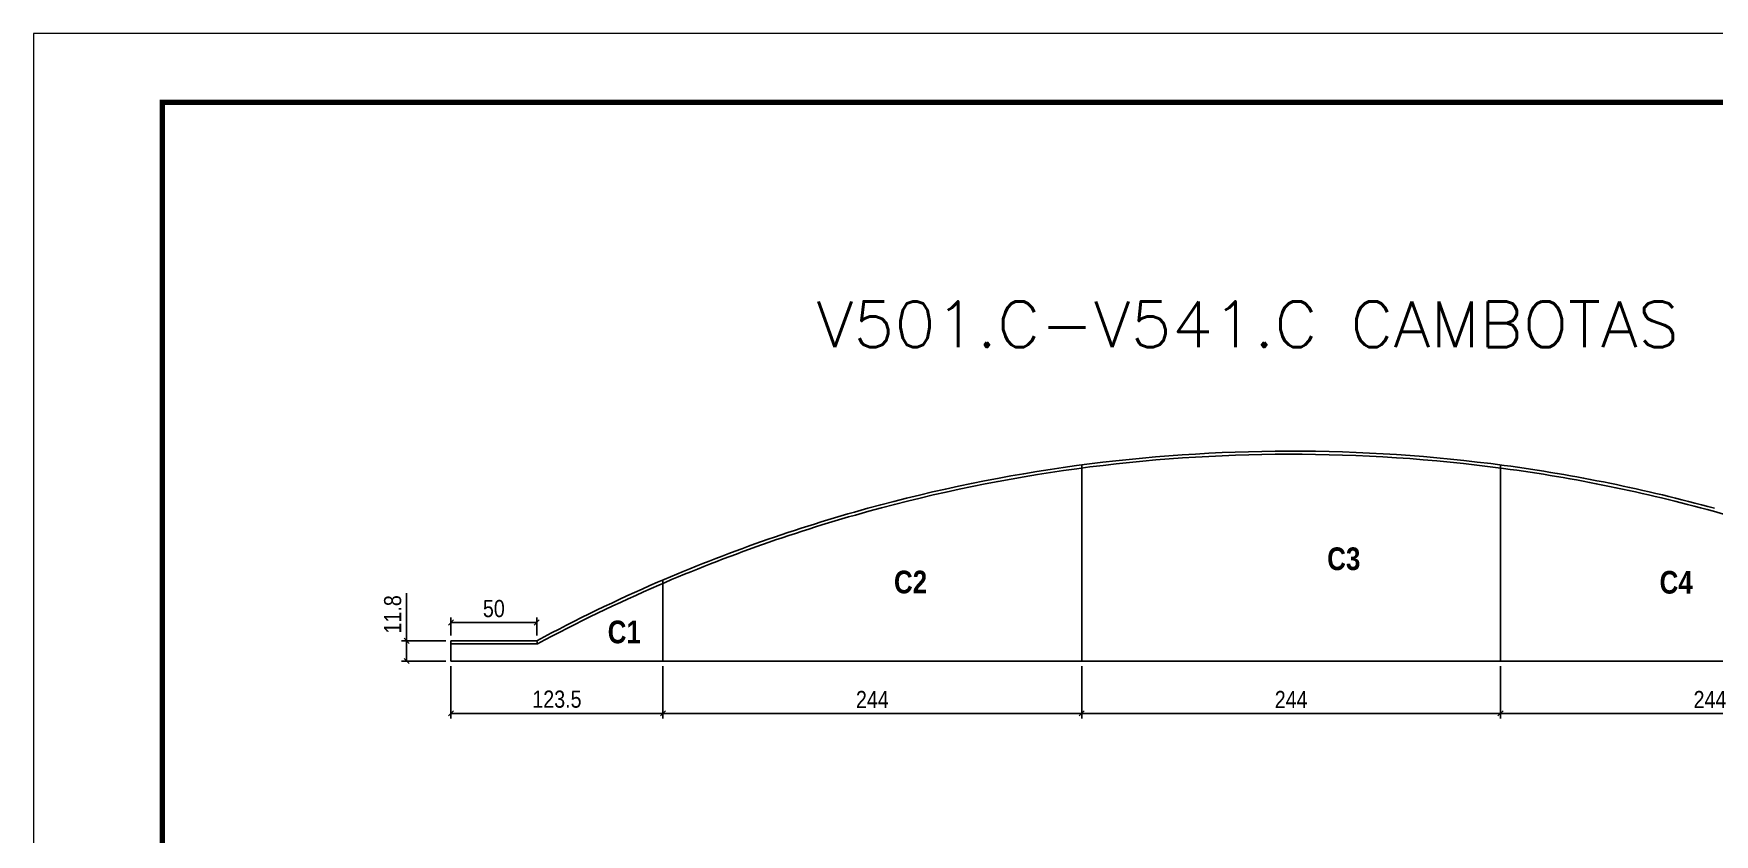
# Model space of a CAD drawing. Extents: x -15895 to 12929, y -2522 to 15173.
# Drawn here: x 8078 to 9057, y 4953 to 5419 of the extents above; entities that cross this region are included whole.
import ezdxf

# ---------------------------------------------------------------- set-up
doc = ezdxf.new("R2010")
doc.units = 0
doc.header["$PDMODE"] = 35
doc.header["$PDSIZE"] = -10
doc.linetypes.add('DASHED', pattern=[0.75, 0.5, -0.25])
for name, color, linetype in [('COTA', 241, 'Continuous'), ('NOMENCLATURA', 7, 'Continuous'), ('Painéis', 200, 'Continuous')]:
    doc.layers.add(name, color=color, linetype=linetype)
for name, color, linetype, lineweight in [('Folhas', 255, 'Continuous', 9), ('SARRAFO DE PRESSAO', 251, 'DASHED', 9), ('Texto Seção', 7, 'Continuous', 15)]:
    doc.layers.add(name, color=color, linetype=linetype, lineweight=lineweight)
doc.styles.add('COTA TECNICA', font='techl___.ttf', dxfattribs={"height": 10})
doc.styles.add('REGUA-120', font='ROMANS.shx', dxfattribs={"height": 15})
doc.styles.add('TECNICA', font='techb___.ttf', dxfattribs={"height": 10})
doc.dimstyles.new('PAINEL', dxfattribs={"dimtxt": 10, "dimasz": 3, "dimexe": 3, "dimexo": 3, "dimgap": 3, "dimtad": 1, "dimdec": 1, "dimzin": 12, "dimdsep": 46, "dimtxsty": 'COTA TECNICA', "dimblk1": 'OBLIQUE', "dimblk2": 'OBLIQUE', "dimsah": 1, "dimcen": 0.9, "dimclrd": 4, "dimclre": 4, "dimclrt": 240, "dimadec": 1, "dimazin": 3, "dimtfac": 1, "dimtdec": 1, "dimtmove": 0, "dimatfit": 3, "dimfxl": 1, "dimtolj": 1, "dimtzin": 12, "dimarcsym": 0})

# ---------------------------------------------------------------- blocks, each defined once
blk = doc.blocks.new('9999999999')
at = {"layer": 'Folhas'}
blk.add_lwpolyline([(98138.98, 34190.21), (99623.98, 34190.21), (99623.98, 35240.21), (98138.98, 35240.21)], close=True, dxfattribs=at)
at = {"layer": 'Folhas', "color": 30, "const_width": 3}
blk.add_lwpolyline([(98213.98, 34230.21), (99583.98, 34230.21), (99583.98, 35200.21), (98213.98, 35200.21)], close=True, dxfattribs=at)
blk = doc.blocks.new('_Oblique')
at = {"color": 0, "linetype": 'ByBlock', "lineweight": -2}
blk.add_line((-0.5, -0.5), (0.5, 0.5), dxfattribs=at)
blk = doc.blocks.new('*D2518')
at = {"layer": 'COTA', "color": 4, "lineweight": -2, "transparency": 16777216}
for p, q in [((8320.99, 5068.5), (8320.99, 5079.1)), ((8370.99, 5076.1), (8320.99, 5076.1)), ((8370.99, 5068.5), (8370.99, 5079.1))]:
    blk.add_line(p, q, dxfattribs=at)
at = {"layer": 'Defpoints', "color": 0, "transparency": 16777216}
for p in [(8320.99, 5076.1), (8320.99, 5065.5), (8370.99, 5065.5)]:
    blk.add_point(p, dxfattribs=at)
at = {"layer": 'COTA', "color": 4, "lineweight": -2, "transparency": 16777216, "xscale": 3, "yscale": 3, "zscale": 3, "rotation": 180}
blk.add_blockref('_Oblique', (8320.99, 5076.1), dxfattribs=at)
at = {"layer": 'COTA', "color": 4, "lineweight": -2, "transparency": 16777216, "xscale": 3, "yscale": 3, "zscale": 3}
blk.add_blockref('_Oblique', (8370.99, 5076.1), dxfattribs=at)
at = {"layer": 'COTA', "color": 240, "transparency": 16777216, "insert": (8345.99, 5084.21), "char_height": 10, "attachment_point": 5, "style": 'COTA TECNICA'}
blk.add_mtext('\\A1;50', dxfattribs=at)
blk = doc.blocks.new('*D2527')
at = {"layer": 'COTA', "color": 4, "lineweight": -2, "transparency": 16777216}
for p, q in [((8295.2, 5065.5), (8295.2, 5093.29)), ((8317.99, 5065.5), (8292.2, 5065.5)), ((8295.2, 5053.7), (8295.2, 5065.5)), ((8317.99, 5053.7), (8292.2, 5053.7))]:
    blk.add_line(p, q, dxfattribs=at)
at = {"layer": 'Defpoints', "color": 0, "transparency": 16777216}
for p in [(8295.2, 5065.5), (8320.99, 5065.5), (8320.99, 5053.7)]:
    blk.add_point(p, dxfattribs=at)
at = {"layer": 'COTA', "color": 4, "lineweight": -2, "transparency": 16777216, "xscale": 3, "yscale": 3, "zscale": 3}
for p, rotation in [((8295.2, 5065.5), 90), ((8295.2, 5053.7), 270)]:
    blk.add_blockref('_Oblique', p, dxfattribs=dict(at, rotation=rotation))
at = {"layer": 'COTA', "color": 240, "transparency": 16777216, "insert": (8287.1, 5080.89), "char_height": 10, "attachment_point": 5, "rotation": 90, "style": 'COTA TECNICA'}
blk.add_mtext('\\A1;11.8', dxfattribs=at)
blk = doc.blocks.new('*D2595')
at = {"layer": 'COTA', "color": 4, "lineweight": -2, "transparency": 16777216}
for p, q in [((8320.99, 5050.7), (8320.99, 5020.2)), ((8444.49, 5050.7), (8444.49, 5020.2)), ((8320.99, 5023.2), (8444.49, 5023.2))]:
    blk.add_line(p, q, dxfattribs=at)
at = {"layer": 'Defpoints', "color": 0, "transparency": 16777216}
for p in [(8320.99, 5053.7), (8444.49, 5053.7), (8444.49, 5023.2)]:
    blk.add_point(p, dxfattribs=at)
at = {"layer": 'COTA', "color": 4, "lineweight": -2, "transparency": 16777216, "xscale": 3, "yscale": 3, "zscale": 3, "rotation": 180}
blk.add_blockref('_Oblique', (8320.99, 5023.2), dxfattribs=at)
at = {"layer": 'COTA', "color": 4, "lineweight": -2, "transparency": 16777216, "xscale": 3, "yscale": 3, "zscale": 3}
blk.add_blockref('_Oblique', (8444.49, 5023.2), dxfattribs=at)
at = {"layer": 'COTA', "color": 240, "transparency": 16777216, "insert": (8382.74, 5031.42), "char_height": 10, "attachment_point": 5, "style": 'COTA TECNICA'}
blk.add_mtext('\\A1;123.5', dxfattribs=at)
blk = doc.blocks.new('*D2596')
at = {"layer": 'COTA', "color": 4, "lineweight": -2, "transparency": 16777216}
for p, q in [((8444.49, 5050.7), (8444.49, 5020.2)), ((8688.49, 5050.7), (8688.49, 5020.2)), ((8444.49, 5023.2), (8688.49, 5023.2))]:
    blk.add_line(p, q, dxfattribs=at)
at = {"layer": 'Defpoints', "color": 0, "transparency": 16777216}
for p in [(8444.49, 5053.7), (8688.49, 5053.7), (8688.49, 5023.2)]:
    blk.add_point(p, dxfattribs=at)
at = {"layer": 'COTA', "color": 4, "lineweight": -2, "transparency": 16777216, "xscale": 3, "yscale": 3, "zscale": 3, "rotation": 180}
blk.add_blockref('_Oblique', (8444.49, 5023.2), dxfattribs=at)
at = {"layer": 'COTA', "color": 4, "lineweight": -2, "transparency": 16777216, "xscale": 3, "yscale": 3, "zscale": 3}
blk.add_blockref('_Oblique', (8688.49, 5023.2), dxfattribs=at)
at = {"layer": 'COTA', "color": 240, "transparency": 16777216, "insert": (8566.49, 5031.27), "char_height": 10, "attachment_point": 5, "style": 'COTA TECNICA'}
blk.add_mtext('\\A1;244', dxfattribs=at)
blk = doc.blocks.new('*D2597')
at = {"layer": 'COTA', "color": 4, "lineweight": -2, "transparency": 16777216}
for p, q in [((8688.49, 5050.7), (8688.49, 5020.2)), ((8932.49, 5050.7), (8932.49, 5020.2)), ((8688.49, 5023.2), (8932.49, 5023.2))]:
    blk.add_line(p, q, dxfattribs=at)
at = {"layer": 'Defpoints', "color": 0, "transparency": 16777216}
for p in [(8688.49, 5053.7), (8932.49, 5053.7), (8932.49, 5023.2)]:
    blk.add_point(p, dxfattribs=at)
at = {"layer": 'COTA', "color": 4, "lineweight": -2, "transparency": 16777216, "xscale": 3, "yscale": 3, "zscale": 3, "rotation": 180}
blk.add_blockref('_Oblique', (8688.49, 5023.2), dxfattribs=at)
at = {"layer": 'COTA', "color": 4, "lineweight": -2, "transparency": 16777216, "xscale": 3, "yscale": 3, "zscale": 3}
blk.add_blockref('_Oblique', (8932.49, 5023.2), dxfattribs=at)
at = {"layer": 'COTA', "color": 240, "transparency": 16777216, "insert": (8810.49, 5031.27), "char_height": 10, "attachment_point": 5, "style": 'COTA TECNICA'}
blk.add_mtext('\\A1;244', dxfattribs=at)
blk = doc.blocks.new('*D2598')
at = {"layer": 'COTA', "color": 4, "lineweight": -2, "transparency": 16777216}
for p, q in [((8932.49, 5050.7), (8932.49, 5020.2)), ((9176.49, 5050.7), (9176.49, 5020.2)), ((8932.49, 5023.2), (9176.49, 5023.2))]:
    blk.add_line(p, q, dxfattribs=at)
at = {"layer": 'Defpoints', "color": 0, "transparency": 16777216}
for p in [(8932.49, 5053.7), (9176.49, 5053.7), (9176.49, 5023.2)]:
    blk.add_point(p, dxfattribs=at)
at = {"layer": 'COTA', "color": 4, "lineweight": -2, "transparency": 16777216, "xscale": 3, "yscale": 3, "zscale": 3, "rotation": 180}
blk.add_blockref('_Oblique', (8932.49, 5023.2), dxfattribs=at)
at = {"layer": 'COTA', "color": 4, "lineweight": -2, "transparency": 16777216, "xscale": 3, "yscale": 3, "zscale": 3}
blk.add_blockref('_Oblique', (9176.49, 5023.2), dxfattribs=at)
at = {"layer": 'COTA', "color": 240, "transparency": 16777216, "insert": (9054.49, 5031.27), "char_height": 10, "attachment_point": 5, "style": 'COTA TECNICA'}
blk.add_mtext('\\A1;244', dxfattribs=at)

msp = doc.modelspace()

# ---------------------------------------------------------------- linework, layer by layer
at = {"layer": 'COTA'}
msp.add_line((8370.99, 5065.5), (8371.44, 5063.7), dxfattribs=at)
at = {"layer": 'Painéis', "linetype": 'ByBlock'}
for p, q in [((8688.49, 5053.7), (8688.49, 5167.95)), ((8932.49, 5053.7), (8932.49, 5167.95)), ((8444.49, 5053.7), (8444.49, 5100.89)), ((8320.99, 5053.7), (8320.99, 5065.5)), ((8320.99, 5065.5), (8370.99, 5065.5)), ((8320.99, 5063.7), (8371.44, 5063.7)), ((8320.99, 5053.7), (9299.99, 5053.7))]:
    msp.add_line(p, q, dxfattribs=at)
for points in [[(8563.93, 5142.69, -0.066824), (8808.99, 5175.99, -0.066824)], [(8564.41, 5140.95, -0.066824), (8808.99, 5174.19, -0.066824)], [(8808.99, 5175.99, -0.033884), (8934.53, 5167.68, -0.033884)], [(8808.99, 5174.19, -0.033884), (8934.29, 5165.89, -0.033884)], [(8934.29, 5165.89, -0.033677), (9056.58, 5140.95, -0.033677)], [(8934.53, 5167.68, -0.033677), (9057.05, 5142.69, -0.033677)], [(8441.41, 5099.56, -0.034985), (8563.93, 5142.69, -0.034985)], [(8442.12, 5097.91, -0.034985), (8564.41, 5140.95, -0.034985)], [(9056.58, 5140.95, -0.034985), (9178.87, 5097.91, -0.034985)]]:
    msp.add_lwpolyline(points, format="xyb", dxfattribs=at)
for radius, end in [(929.36, 118.22369), (927.56, 118.25161)]:
    msp.add_arc((8810.49, 4246.64), radius, 113.39977, end, dxfattribs=at)

# ---------------------------------------------------------------- block references
at = {"layer": 'SARRAFO DE PRESSAO', "color": 6, "linetype": 'ByBlock'}
msp.add_blockref('9999999999', (-90061.11, -29820.95), dxfattribs=at)

# ---------------------------------------------------------------- texts
at = {"layer": 'NOMENCLATURA', "style": 'TECNICA'}
for s, p in [('C3', (8831.49, 5106.69)), ('C2', (8579.1, 5093.14)), ('C4', (9025.12, 5092.98)), ('C1', (8412.33, 5064.03))]:
    msp.add_text(s, height=13.2, dxfattribs=at).set_placement(p)
at = {"layer": 'Texto Seção', "style": 'REGUA-120', "width": 1.05}
msp.add_text('V501.C-V541.C CAMBOTAS', height=26.5859, dxfattribs=at).set_placement((8533.93, 5236.66))

# ---------------------------------------------------------------- dimensions: what is measured, and where the dimension line sits
at = {"layer": 'COTA'}
dim = msp.add_linear_dim(base=(8295.2, 5065.5), p1=(8320.99, 5053.7), p2=(8320.99, 5065.5), angle=90, dimstyle='PAINEL', dxfattribs=at)
dim.commit()
dim.dimension.update_dxf_attribs({"geometry": '*D2527', "text_midpoint": (8287.1, 5080.89)})
for base, p1, p2, picture, middle in [((8320.99, 5076.1), (8370.99, 5065.5), (8320.99, 5065.5), '*D2518', (8345.99, 5084.21)), ((8444.49, 5023.2), (8320.99, 5053.7), (8444.49, 5053.7), '*D2595', (8382.74, 5031.42))]:
    dim = msp.add_linear_dim(base=base, p1=p1, p2=p2, dimstyle='PAINEL', dxfattribs=at)
    dim.commit()
    dim.dimension.update_dxf_attribs({"geometry": picture, "text_midpoint": middle})
for base, p1, p2, picture, middle in [((8688.49, 5023.2), (8444.49, 5053.7), (8688.49, 5053.7), '*D2596', (8566.49, 5031.27)), ((8932.49, 5023.2), (8688.49, 5053.7), (8932.49, 5053.7), '*D2597', (8810.49, 5031.27)), ((9176.49, 5023.2), (8932.49, 5053.7), (9176.49, 5053.7), '*D2598', (9054.49, 5031.27))]:
    dim = msp.add_linear_dim(base=base, p1=p1, p2=p2, dimstyle='PAINEL', override={"dimtmove": 1}, dxfattribs=at)
    dim.commit()
    dim.dimension.update_dxf_attribs({"geometry": picture, "text_midpoint": middle})

doc.saveas('drawing.dxf')
